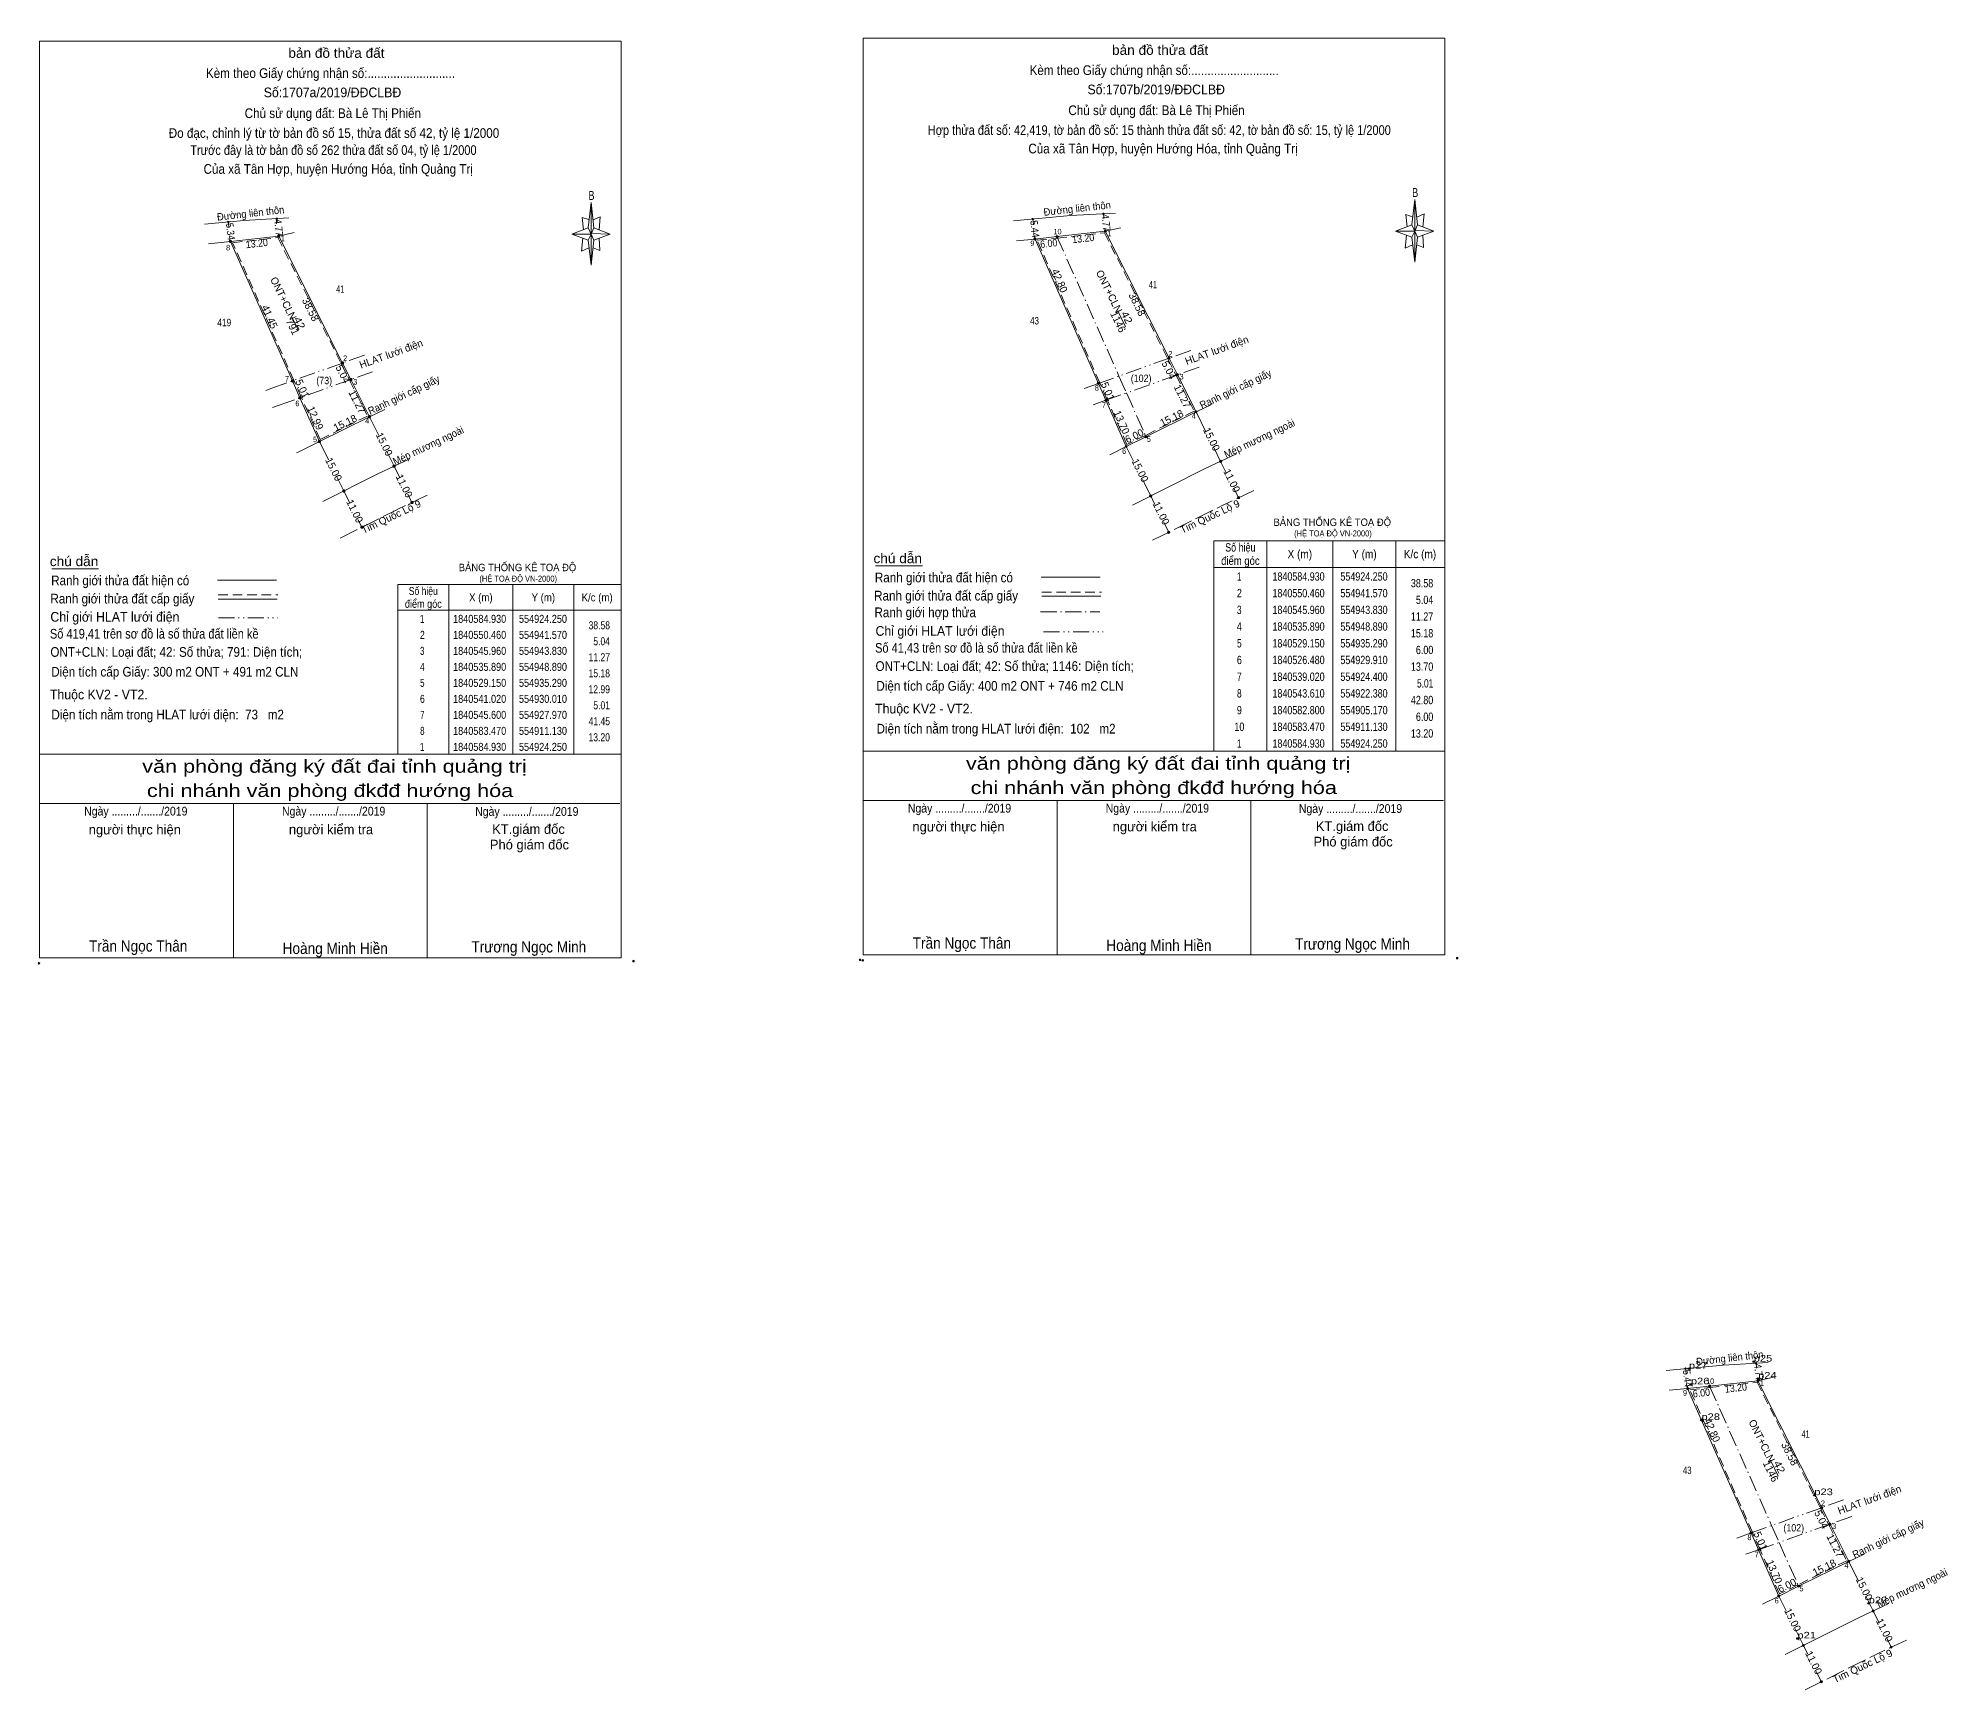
# Model space of a CAD drawing. Header units: metres. Extents: x 554069 to 554976, y 1840501 to 1840949.
# Drawn here: x 554457 to 554976, y 1840501 to 1840949 of the extents above; entities that cross this region are included whole.
import ezdxf
from ezdxf.enums import TextEntityAlignment as Align

# ---------------------------------------------------------------- set-up
doc = ezdxf.new("R2010")
doc.units = ezdxf.units.M
doc.header["$LTSCALE"] = 0.87
doc.header["$PDMODE"] = 32
doc.header["$PDSIZE"] = 0.435
for name, pattern in [('DASH_DOUBLE_DOT', [9.2, 5, -1.2, 0.3, -1.2, 0.3, -1.2]), ('DOT_DASHED', [7.7, 5, -1.2, 0.3, -1.2]), ('LONG_DASHED', [7.5, 6, -1.5]), ('MEDIUM_DASHED', [4.5, 3, -1.5])]:
    doc.linetypes.add(name, pattern=pattern)
for name, color, linetype, lineweight in [('1', 7, 'MEDIUM_DASHED', 13), ('10', 7, 'Continuous', 13), ('17', 7, 'Continuous', 13), ('22', 7, 'LONG_DASHED', 13), ('23', 7, 'Continuous', 13), ('32', 7, 'Continuous', 13), ('5', 7, 'Continuous', 13), ('6', 7, 'Continuous', 13), ('63', 7, 'Continuous', 13), ('7', 7, 'Continuous', 25)]:
    doc.layers.add(name, color=color, linetype=linetype, lineweight=lineweight)
doc.layers.add('12', color=7, linetype='Continuous')

msp = doc.modelspace()

# ---------------------------------------------------------------- hatches: boundary and pattern name
at = {"layer": '32'}
for points in [[(554509.83, 1840894.22, 1), (554509.23, 1840894.22, 1)], [(554522.95, 1840895.68, 1), (554522.35, 1840895.68, 1)], [(554540.27, 1840861.21, 1), (554539.67, 1840861.21, 1)], [(554526.67, 1840856.35, 1), (554526.07, 1840856.35, 1)], [(554542.53, 1840856.71, 1), (554541.93, 1840856.71, 1)], [(554528.71, 1840851.77, 1), (554528.11, 1840851.77, 1)], [(554547.59, 1840846.64, 1), (554546.99, 1840846.64, 1)], [(554533.99, 1840839.9, 1), (554533.39, 1840839.9, 1)], [(554554.25, 1840833.19, 1), (554553.65, 1840833.19, 1)], [(554540.64, 1840826.48, 1), (554540.04, 1840826.48, 1)], [(554559.13, 1840823.34, 1), (554558.53, 1840823.34, 1)], [(554545.52, 1840816.63, 1), (554544.92, 1840816.63, 1)]]:
    msp.add_hatch(color=256, dxfattribs=at).paths.add_polyline_path(points)
at = {"layer": '63'}
for points in [[(554509.14, 1840899.53, 1), (554508.74, 1840899.53, 1)], [(554522.33, 1840900.42, 1), (554521.93, 1840900.42, 1)], [(554727.58, 1840900.27, 1), (554727.18, 1840900.27, 1)], [(554746.74, 1840901.73, 1), (554746.34, 1840901.73, 1)], [(554509.73, 1840894.22, 1), (554509.33, 1840894.22, 1)], [(554522.85, 1840895.68, 1), (554522.45, 1840895.68, 1)], [(554728.28, 1840894.86, 1), (554727.68, 1840894.86, 1)], [(554728.18, 1840894.86, 1), (554727.78, 1840894.86, 1)], [(554734.24, 1840895.53, 1), (554733.64, 1840895.53, 1)], [(554734.14, 1840895.53, 1), (554733.74, 1840895.53, 1)], [(554747.36, 1840896.99, 1), (554746.76, 1840896.99, 1)], [(554747.26, 1840896.99, 1), (554746.86, 1840896.99, 1)], [(554540.17, 1840861.21, 1), (554539.77, 1840861.21, 1)], [(554764.68, 1840862.52, 1), (554764.08, 1840862.52, 1)], [(554764.58, 1840862.52, 1), (554764.18, 1840862.52, 1)], [(554766.94, 1840858.02, 1), (554766.34, 1840858.02, 1)], [(554766.84, 1840858.02, 1), (554766.44, 1840858.02, 1)], [(554526.57, 1840856.35, 1), (554526.17, 1840856.35, 1)], [(554542.43, 1840856.71, 1), (554542.03, 1840856.71, 1)], [(554745.49, 1840855.67, 1), (554744.89, 1840855.67, 1)], [(554745.39, 1840855.67, 1), (554744.99, 1840855.67, 1)], [(554528.61, 1840851.77, 1), (554528.21, 1840851.77, 1)], [(554747.51, 1840851.08, 1), (554746.91, 1840851.08, 1)], [(554747.41, 1840851.08, 1), (554747.01, 1840851.08, 1)], [(554772, 1840847.95, 1), (554771.4, 1840847.95, 1)], [(554771.9, 1840847.95, 1), (554771.5, 1840847.95, 1)], [(554547.49, 1840846.64, 1), (554547.09, 1840846.64, 1)], [(554533.89, 1840839.9, 1), (554533.49, 1840839.9, 1)], [(554753.02, 1840838.54, 1), (554752.42, 1840838.54, 1)], [(554752.92, 1840838.54, 1), (554752.52, 1840838.54, 1)], [(554758.4, 1840841.21, 1), (554757.8, 1840841.21, 1)], [(554758.3, 1840841.21, 1), (554757.9, 1840841.21, 1)], [(554554.15, 1840833.19, 1), (554553.75, 1840833.19, 1)], [(554778.66, 1840834.5, 1), (554778.06, 1840834.5, 1)], [(554778.56, 1840834.5, 1), (554778.16, 1840834.5, 1)], [(554540.54, 1840826.48, 1), (554540.14, 1840826.48, 1)], [(554559.03, 1840823.34, 1), (554558.63, 1840823.34, 1)], [(554759.69, 1840825.11, 1), (554759.09, 1840825.11, 1)], [(554759.59, 1840825.11, 1), (554759.19, 1840825.11, 1)], [(554783.54, 1840824.65, 1), (554782.94, 1840824.65, 1)], [(554783.44, 1840824.65, 1), (554783.04, 1840824.65, 1)], [(554545.42, 1840816.63, 1), (554545.02, 1840816.63, 1)], [(554764.58, 1840815.26, 1), (554763.98, 1840815.26, 1)], [(554764.48, 1840815.26, 1), (554764.08, 1840815.26, 1)], [(554923.93, 1840589.67, 1), (554923.53, 1840589.67, 1)], [(554904.77, 1840588.21, 1), (554904.37, 1840588.21, 1)], [(554911.43, 1840583.47, 1), (554910.83, 1840583.47, 1)], [(554911.33, 1840583.47, 1), (554910.93, 1840583.47, 1)], [(554924.55, 1840584.93, 1), (554923.95, 1840584.93, 1)], [(554924.45, 1840584.93, 1), (554924.05, 1840584.93, 1)], [(554905.47, 1840582.8, 1), (554904.87, 1840582.8, 1)], [(554905.37, 1840582.8, 1), (554904.97, 1840582.8, 1)], [(554941.87, 1840550.46, 1), (554941.27, 1840550.46, 1)], [(554941.77, 1840550.46, 1), (554941.37, 1840550.46, 1)], [(554922.68, 1840543.61, 1), (554922.08, 1840543.61, 1)], [(554922.58, 1840543.61, 1), (554922.18, 1840543.61, 1)], [(554944.13, 1840545.96, 1), (554943.53, 1840545.96, 1)], [(554944.03, 1840545.96, 1), (554943.63, 1840545.96, 1)], [(554924.7, 1840539.02, 1), (554924.1, 1840539.02, 1)], [(554924.6, 1840539.02, 1), (554924.2, 1840539.02, 1)], [(554949.19, 1840535.89, 1), (554948.59, 1840535.89, 1)], [(554949.09, 1840535.89, 1), (554948.69, 1840535.89, 1)], [(554930.21, 1840526.48, 1), (554929.61, 1840526.48, 1)], [(554930.11, 1840526.48, 1), (554929.71, 1840526.48, 1)], [(554935.59, 1840529.15, 1), (554934.99, 1840529.15, 1)], [(554935.49, 1840529.15, 1), (554935.09, 1840529.15, 1)], [(554955.85, 1840522.44, 1), (554955.25, 1840522.44, 1)], [(554955.75, 1840522.44, 1), (554955.35, 1840522.44, 1)], [(554936.88, 1840513.05, 1), (554936.28, 1840513.05, 1)], [(554936.78, 1840513.05, 1), (554936.38, 1840513.05, 1)], [(554960.73, 1840512.59, 1), (554960.13, 1840512.59, 1)], [(554960.63, 1840512.59, 1), (554960.23, 1840512.59, 1)], [(554941.77, 1840503.2, 1), (554941.17, 1840503.2, 1)], [(554941.67, 1840503.2, 1), (554941.27, 1840503.2, 1)]]:
    msp.add_hatch(color=256, dxfattribs=at).paths.add_polyline_path(points)

# ---------------------------------------------------------------- linework, layer by layer
at = {"layer": '1'}
for points in [[(554522.41, 1840895.25), (554539.62, 1840861.03), (554541.88, 1840856.53), (554546.75, 1840846.82), (554533.88, 1840840.44), (554528.78, 1840851.93), (554526.74, 1840856.51), (554510.12, 1840893.88)], [(554746.83, 1840896.56), (554764.02, 1840862.35), (554766.28, 1840857.85), (554771.17, 1840848.12), (554757.93, 1840841.57), (554752.92, 1840839.09), (554747.57, 1840851.24), (554745.55, 1840855.83), (554728.57, 1840894.53), (554733.98, 1840895.13)], [(554924.02, 1840584.5), (554941.21, 1840550.29), (554943.47, 1840545.79), (554948.36, 1840536.06), (554935.12, 1840529.51), (554930.11, 1840527.03), (554924.76, 1840539.18), (554922.74, 1840543.77), (554905.76, 1840582.47), (554911.17, 1840583.07)]]:
    msp.add_lwpolyline(points, close=True, dxfattribs=at)
at = {"layer": '10'}
for p, q in [((554502.5, 1840898.92), (554513.21, 1840899.94)), ((554513.21, 1840899.94), (554525.42, 1840900.6)), ((554513.21, 1840899.94), (554525.42, 1840900.6)), ((554722.17, 1840899.78), (554737.62, 1840901.25)), ((554737.62, 1840901.25), (554749.83, 1840901.91)), ((554737.62, 1840901.25), (554749.83, 1840901.91)), ((554522.65, 1840895.68), (554526.87, 1840896.6)), ((554522.65, 1840895.68), (554539.97, 1840861.21)), ((554722.96, 1840894.38), (554727.98, 1840894.86)), ((554747.06, 1840896.99), (554751.28, 1840897.91)), ((554747.06, 1840896.99), (554764.38, 1840862.52)), ((554539.97, 1840861.21), (554542.23, 1840856.71)), ((554764.38, 1840862.52), (554766.64, 1840858.02)), ((554526.37, 1840856.35), (554528.41, 1840851.77)), ((554542.23, 1840856.71), (554547.29, 1840846.64)), ((554745.19, 1840855.67), (554747.21, 1840851.08)), ((554766.64, 1840858.02), (554771.7, 1840847.95)), ((554551.48, 1840848.63), (554547.29, 1840846.64)), ((554775.89, 1840849.94), (554771.7, 1840847.95)), ((554748.29, 1840836.3), (554752.72, 1840838.54)), ((554527.48, 1840836.81), (554528.31, 1840837.23)), ((554558.23, 1840835.23), (554549.78, 1840831.22)), ((554754.47, 1840822.65), (554774.19, 1840832.53)), ((554782.64, 1840836.54), (554774.19, 1840832.53)), ((554534.6, 1840823.61), (554549.78, 1840831.22)), ((554899.36, 1840587.72), (554914.81, 1840589.19)), ((554914.81, 1840589.19), (554927.02, 1840589.85)), ((554914.81, 1840589.19), (554927.02, 1840589.85)), ((554924.25, 1840584.93), (554928.47, 1840585.85)), ((554924.25, 1840584.93), (554941.57, 1840550.46)), ((554900.15, 1840582.32), (554905.17, 1840582.8)), ((554941.57, 1840550.46), (554943.83, 1840545.96)), ((554922.38, 1840543.61), (554924.4, 1840539.02)), ((554943.83, 1840545.96), (554948.89, 1840535.89)), ((554953.08, 1840537.88), (554948.89, 1840535.89)), ((554925.48, 1840524.24), (554929.91, 1840526.48)), ((554959.83, 1840524.48), (554951.38, 1840520.47)), ((554931.66, 1840510.59), (554951.38, 1840520.47))]:
    msp.add_line(p, q, dxfattribs=at)
at = {"layer": '10', "linetype": 'DASH_DOUBLE_DOT'}
for p, q in [((554545.89, 1840863.33), (554539.97, 1840861.21)), ((554770.3, 1840864.64), (554764.38, 1840862.52)), ((554539.97, 1840861.21), (554526.37, 1840856.35)), ((554764.38, 1840862.52), (554750.78, 1840857.66)), ((554520.78, 1840854.36), (554519.13, 1840853.77)), ((554520.78, 1840854.36), (554526.37, 1840856.35)), ((554745.19, 1840855.67), (554741.33, 1840854.29)), ((554745.19, 1840855.67), (554750.78, 1840857.66)), ((554747.21, 1840851.08), (554752.82, 1840853.08)), ((554522.8, 1840849.77), (554520.98, 1840849.12)), ((554522.8, 1840849.77), (554528.41, 1840851.77)), ((554747.21, 1840851.08), (554743.79, 1840849.86)), ((554947.49, 1840552.58), (554941.57, 1840550.46)), ((554941.57, 1840550.46), (554927.97, 1840545.6)), ((554922.38, 1840543.61), (554918.52, 1840542.23)), ((554922.38, 1840543.61), (554927.97, 1840545.6)), ((554924.4, 1840539.02), (554920.98, 1840537.8)), ((554924.4, 1840539.02), (554930.01, 1840541.02))]:
    msp.add_line(p, q, dxfattribs=at)
at = {"layer": '10', "linetype": 'DOT_DASHED'}
for p, q in [((554750.78, 1840857.66), (554752.82, 1840853.08)), ((554927.97, 1840545.6), (554930.01, 1840541.02))]:
    msp.add_line(p, q, dxfattribs=at)
at = {"layer": '10', "linetype": 'DASH_DOUBLE_DOT'}
for points in [[(554548.11, 1840858.81), (554542.23, 1840856.71), (554528.41, 1840851.77)], [(554772.52, 1840860.12), (554766.64, 1840858.02), (554752.82, 1840853.08)], [(554949.71, 1840548.06), (554943.83, 1840545.96), (554930.01, 1840541.02)]]:
    msp.add_lwpolyline(points, dxfattribs=at)
at = {"layer": '17'}
for p, q in [((554461.06, 1840805.35), (554473.76, 1840805.35)), ((554684.69, 1840806.15), (554697.39, 1840806.15))]:
    msp.add_line(p, q, dxfattribs=at)
at = {"layer": '22'}
for p, q in [((554562.96, 1840825.29), (554554.8, 1840821.43)), ((554759.92, 1840813.08), (554779.12, 1840822.69)), ((554787.37, 1840826.6), (554779.21, 1840822.74)), ((554539.31, 1840813.67), (554554.71, 1840821.38)), ((554964.56, 1840514.54), (554956.4, 1840510.68)), ((554937.11, 1840501.02), (554956.31, 1840510.63))]:
    msp.add_line(p, q, dxfattribs=at)
at = {"layer": '23'}
for p, q in [((554513.21, 1840899.94), (554525.42, 1840900.6)), ((554513.21, 1840899.94), (554525.42, 1840900.6)), ((554737.62, 1840901.25), (554749.83, 1840901.91)), ((554737.62, 1840901.25), (554749.83, 1840901.91)), ((554914.81, 1840589.19), (554927.02, 1840589.85)), ((554914.81, 1840589.19), (554927.02, 1840589.85))]:
    msp.add_line(p, q, dxfattribs=at)
at = {"layer": '32'}
for p, q in [((554509.53, 1840894.22), (554522.65, 1840895.68)), ((554727.98, 1840894.86), (554733.94, 1840895.53)), ((554727.98, 1840894.86), (554745.19, 1840855.67)), ((554733.94, 1840895.53), (554747.06, 1840896.99)), ((554503.57, 1840893.55), (554509.53, 1840894.22)), ((554509.53, 1840894.22), (554526.37, 1840856.35)), ((554528.41, 1840851.77), (554533.69, 1840839.9)), ((554747.21, 1840851.08), (554752.72, 1840838.54)), ((554905.17, 1840582.8), (554911.13, 1840583.47)), ((554911.13, 1840583.47), (554924.25, 1840584.93)), ((554905.17, 1840582.8), (554922.38, 1840543.61)), ((554924.4, 1840539.02), (554929.91, 1840526.48))]:
    msp.add_line(p, q, dxfattribs=at)
at = {"layer": '32', "linetype": 'DOT_DASHED'}
for p, q in [((554733.94, 1840895.53), (554750.78, 1840857.66)), ((554752.82, 1840853.08), (554758.1, 1840841.21)), ((554911.13, 1840583.47), (554927.97, 1840545.6)), ((554930.01, 1840541.02), (554935.29, 1840529.15))]:
    msp.add_line(p, q, dxfattribs=at)
at = {"layer": '32'}
for points in [[(554752.72, 1840838.54), (554758.1, 1840841.21), (554771.7, 1840847.95)], [(554528.31, 1840837.23), (554533.69, 1840839.9), (554547.29, 1840846.64)], [(554929.91, 1840526.48), (554935.29, 1840529.15), (554948.89, 1840535.89)]]:
    msp.add_lwpolyline(points, dxfattribs=at)
at = {"layer": '32', "linetype": 'LONG_DASHED'}
for centre in [(554509.53, 1840894.22), (554522.65, 1840895.68), (554539.97, 1840861.21), (554526.37, 1840856.35), (554542.23, 1840856.71), (554528.41, 1840851.77), (554547.29, 1840846.64), (554533.69, 1840839.9), (554553.95, 1840833.19), (554540.34, 1840826.48), (554558.83, 1840823.34), (554545.22, 1840816.63)]:
    msp.add_circle(centre, 0.3, dxfattribs=at)
at = {"layer": '5'}
for p, q in [((554606.62, 1840897.93), (554607.5, 1840904.78)), ((554830.25, 1840898.73), (554831.13, 1840905.58)), ((554606.62, 1840894.59), (554602.24, 1840896.18)), ((554608.21, 1840894.59), (554607.5, 1840887.75)), ((554608.21, 1840897.93), (554612.6, 1840896.18)), ((554609.61, 1840895.13), (554609.79, 1840891.79)), ((554830.25, 1840895.39), (554825.87, 1840896.98)), ((554831.84, 1840895.39), (554831.13, 1840888.55)), ((554831.84, 1840898.73), (554836.23, 1840896.98)), ((554833.24, 1840895.93), (554833.42, 1840892.59)), ((554609.79, 1840891.79), (554608.03, 1840892.49)), ((554833.42, 1840892.59), (554831.66, 1840893.29)), ((554457.68, 1840755), (554615.63, 1840755)), ((554681.31, 1840755.8), (554839.26, 1840755.8)), ((554457.68, 1840741.67), (554615.28, 1840741.67)), ((554457.68, 1840741.67), (554615.28, 1840741.67)), ((554457.68, 1840741.67), (554615.28, 1840741.67)), ((554510.33, 1840699.73), (554510.33, 1840741.67)), ((554562.98, 1840699.73), (554562.98, 1840741.67)), ((554681.31, 1840742.47), (554838.91, 1840742.47)), ((554681.31, 1840742.47), (554838.91, 1840742.47)), ((554681.31, 1840742.47), (554838.91, 1840742.47)), ((554733.96, 1840700.53), (554733.96, 1840742.47)), ((554786.61, 1840700.53), (554786.61, 1840742.47))]:
    msp.add_line(p, q, dxfattribs=at)
for points in [[(554457.68, 1840948.59), (554615.63, 1840948.59), (554615.63, 1840699.73), (554457.68, 1840699.73)], [(554681.31, 1840949.39), (554839.26, 1840949.39), (554839.26, 1840700.53), (554681.31, 1840700.53)], [(554607.5, 1840904.78), (554608.21, 1840897.93), (554607.5, 1840896.18)], [(554831.13, 1840905.58), (554831.84, 1840898.73), (554831.13, 1840896.98)], [(554607.5, 1840896.18), (554602.24, 1840896.18), (554606.62, 1840897.93), (554608.21, 1840894.59), (554612.6, 1840896.18), (554607.5, 1840896.36)], [(554607.5, 1840896.18), (554607.5, 1840887.75), (554606.62, 1840894.59)], [(554831.13, 1840896.98), (554825.87, 1840896.98), (554830.25, 1840898.73), (554831.84, 1840895.39), (554836.23, 1840896.98), (554831.13, 1840897.16)], [(554831.13, 1840896.98), (554831.13, 1840888.55), (554830.25, 1840895.39)]]:
    msp.add_lwpolyline(points, close=True, dxfattribs=at)
for points in [[(554606.98, 1840900.04), (554605.05, 1840900.74), (554605.4, 1840897.4)], [(554608.03, 1840900.04), (554609.96, 1840900.91), (554609.61, 1840897.4)], [(554830.61, 1840900.84), (554828.68, 1840901.54), (554829.03, 1840898.2)], [(554831.66, 1840900.84), (554833.59, 1840901.71), (554833.24, 1840898.2)], [(554607.5, 1840896.18), (554606.62, 1840897.93), (554602.24, 1840896.18)], [(554605.22, 1840895.13), (554604.88, 1840891.61), (554606.8, 1840892.49)], [(554607.5, 1840896.18), (554608.21, 1840894.59), (554612.6, 1840896.18)], [(554831.13, 1840896.98), (554830.25, 1840898.73), (554825.87, 1840896.98)], [(554828.85, 1840895.93), (554828.51, 1840892.41), (554830.43, 1840893.29)], [(554831.13, 1840896.98), (554831.84, 1840895.39), (554836.23, 1840896.98)], [(554615.63, 1840699.73), (554457.68, 1840699.73), (554457.68, 1840741.67)], [(554839.26, 1840700.53), (554681.31, 1840700.53), (554681.31, 1840742.47)]]:
    msp.add_lwpolyline(points, dxfattribs=at)
for p in [(554457.56, 1840698.25), (554680.49, 1840699.18), (554681.19, 1840699.05)]:
    msp.add_point(p, dxfattribs=at)
at = {"layer": '6'}
for p, q in [((554505.98, 1840802.29), (554522.02, 1840802.29)), ((554729.61, 1840803.09), (554745.65, 1840803.09)), ((554506.23, 1840797.14), (554522.26, 1840797.14)), ((554729.86, 1840797.94), (554745.89, 1840797.94))]:
    msp.add_line(p, q, dxfattribs=at)
at = {"layer": '6', "linetype": 'MEDIUM_DASHED'}
for p, q in [((554506.23, 1840798.24), (554522.37, 1840798.24)), ((554729.86, 1840799.04), (554746, 1840799.04))]:
    msp.add_line(p, q, dxfattribs=at)
at = {"layer": '6', "linetype": 'DOT_DASHED'}
msp.add_line((554729.51, 1840793.63), (554745.55, 1840793.63), dxfattribs=at)
at = {"layer": '6'}
for p in [(554618.97, 1840698.84), (554842.6, 1840699.64)]:
    msp.add_point(p, dxfattribs=at)
at = {"layer": '63'}
for p, q in [((554522.13, 1840900.42), (554522.25, 1840899.29)), ((554727.38, 1840900.27), (554727.54, 1840898.86)), ((554746.54, 1840901.73), (554746.66, 1840900.6)), ((554508.94, 1840899.53), (554509.07, 1840898.29)), ((554509.47, 1840894.75), (554509.53, 1840894.22)), ((554522.58, 1840896.26), (554522.65, 1840895.68)), ((554727.9, 1840895.6), (554727.98, 1840894.86)), ((554746.97, 1840897.78), (554747.06, 1840896.99)), ((554750.44, 1840875.4), (554752.58, 1840871.05)), ((554526.25, 1840873.65), (554527.98, 1840870.12)), ((554774.37, 1840842.56), (554771.7, 1840847.95)), ((554549.83, 1840841.52), (554547.29, 1840846.64)), ((554536.16, 1840834.91), (554533.69, 1840839.9)), ((554754.72, 1840834.52), (554752.72, 1840838.54)), ((554553.95, 1840833.19), (554551.99, 1840837.15)), ((554555.41, 1840830.23), (554553.95, 1840833.19)), ((554540.34, 1840826.48), (554538.36, 1840830.46)), ((554759.39, 1840825.11), (554757.15, 1840829.63)), ((554783.24, 1840824.65), (554781.95, 1840827.26)), ((554541.9, 1840823.32), (554540.34, 1840826.48)), ((554558.83, 1840823.34), (554557.7, 1840825.63)), ((554760.52, 1840822.84), (554759.39, 1840825.11)), ((554545.22, 1840816.63), (554544.17, 1840818.75)), ((554764.28, 1840815.26), (554762.89, 1840818.07)), ((554790.9, 1840812.96), (554790.9, 1840755.83)), ((554808.84, 1840812.96), (554808.84, 1840755.83)), ((554825.93, 1840812.96), (554825.93, 1840755.83)), ((554776.55, 1840805.71), (554839.26, 1840805.71)), ((554568.84, 1840801.04), (554568.84, 1840754.99)), ((554586.2, 1840801.04), (554586.2, 1840754.99)), ((554602.73, 1840801.04), (554602.73, 1840754.99)), ((554554.95, 1840794.09), (554615.63, 1840794.09)), ((554923.73, 1840589.67), (554923.85, 1840588.54)), ((554904.57, 1840588.21), (554904.73, 1840586.8)), ((554905.09, 1840583.54), (554905.17, 1840582.8)), ((554924.16, 1840585.72), (554924.25, 1840584.93)), ((554927.63, 1840563.34), (554929.77, 1840558.99)), ((554951.56, 1840530.5), (554948.89, 1840535.89)), ((554931.91, 1840522.46), (554929.91, 1840526.48)), ((554936.58, 1840513.05), (554934.34, 1840517.57)), ((554937.71, 1840510.78), (554936.58, 1840513.05)), ((554960.43, 1840512.59), (554959.14, 1840515.2)), ((554941.47, 1840503.2), (554940.08, 1840506.01))]:
    msp.add_line(p, q, dxfattribs=at)
at = {"layer": '63', "linetype": 'DASH_DOUBLE_DOT'}
for p, q in [((554506.28, 1840792.03), (554522.43, 1840792.03)), ((554730.31, 1840788.2), (554746.46, 1840788.2))]:
    msp.add_line(p, q, dxfattribs=at)
at = {"layer": '63'}
for points in [[(554779.99, 1840831.2), (554778.36, 1840834.5), (554776.4, 1840838.46)], [(554957.18, 1840519.14), (554955.55, 1840522.44), (554953.59, 1840526.4)]]:
    msp.add_lwpolyline(points, dxfattribs=at)
for points in [[(554776.55, 1840812.96), (554839.26, 1840812.96), (554839.26, 1840755.83), (554776.55, 1840755.83)], [(554554.95, 1840801.04), (554615.63, 1840801.04), (554615.63, 1840754.99), (554554.95, 1840754.99)]]:
    msp.add_lwpolyline(points, close=True, dxfattribs=at)
for centre, radius in [((554508.94, 1840899.53), 0.2), ((554522.13, 1840900.42), 0.2), ((554727.38, 1840900.27), 0.2), ((554746.54, 1840901.73), 0.2), ((554509.53, 1840894.22), 0.2), ((554522.65, 1840895.68), 0.2), ((554727.98, 1840894.86), 0.3), ((554727.98, 1840894.86), 0.2), ((554733.94, 1840895.53), 0.3), ((554733.94, 1840895.53), 0.2), ((554747.06, 1840896.99), 0.3), ((554747.06, 1840896.99), 0.2), ((554539.97, 1840861.21), 0.2), ((554764.38, 1840862.52), 0.3), ((554764.38, 1840862.52), 0.2), ((554766.64, 1840858.02), 0.3), ((554766.64, 1840858.02), 0.2), ((554526.37, 1840856.35), 0.2), ((554542.23, 1840856.71), 0.2), ((554745.19, 1840855.67), 0.3), ((554745.19, 1840855.67), 0.2), ((554528.41, 1840851.77), 0.2), ((554747.21, 1840851.08), 0.3), ((554747.21, 1840851.08), 0.2), ((554771.7, 1840847.95), 0.3), ((554771.7, 1840847.95), 0.2), ((554547.29, 1840846.64), 0.2), ((554533.69, 1840839.9), 0.2), ((554752.72, 1840838.54), 0.3), ((554752.72, 1840838.54), 0.2), ((554758.1, 1840841.21), 0.3), ((554758.1, 1840841.21), 0.2), ((554553.95, 1840833.19), 0.2), ((554778.36, 1840834.5), 0.3), ((554778.36, 1840834.5), 0.2), ((554540.34, 1840826.48), 0.2), ((554558.83, 1840823.34), 0.2), ((554759.39, 1840825.11), 0.3), ((554759.39, 1840825.11), 0.2), ((554783.24, 1840824.65), 0.3), ((554783.24, 1840824.65), 0.2), ((554545.22, 1840816.63), 0.2), ((554764.28, 1840815.26), 0.3), ((554764.28, 1840815.26), 0.2), ((554923.73, 1840589.67), 0.2), ((554904.57, 1840588.21), 0.2), ((554911.13, 1840583.47), 0.3), ((554911.13, 1840583.47), 0.2), ((554924.25, 1840584.93), 0.3), ((554924.25, 1840584.93), 0.2), ((554905.17, 1840582.8), 0.3), ((554905.17, 1840582.8), 0.2), ((554941.57, 1840550.46), 0.3), ((554941.57, 1840550.46), 0.2), ((554922.38, 1840543.61), 0.3), ((554922.38, 1840543.61), 0.2), ((554943.83, 1840545.96), 0.3), ((554943.83, 1840545.96), 0.2), ((554924.4, 1840539.02), 0.3), ((554924.4, 1840539.02), 0.2), ((554948.89, 1840535.89), 0.3), ((554948.89, 1840535.89), 0.2), ((554929.91, 1840526.48), 0.3), ((554929.91, 1840526.48), 0.2), ((554935.29, 1840529.15), 0.3), ((554935.29, 1840529.15), 0.2), ((554955.55, 1840522.44), 0.3), ((554955.55, 1840522.44), 0.2), ((554936.58, 1840513.05), 0.3), ((554936.58, 1840513.05), 0.2), ((554960.43, 1840512.59), 0.3), ((554960.43, 1840512.59), 0.2), ((554941.47, 1840503.2), 0.3), ((554941.47, 1840503.2), 0.2)]:
    msp.add_circle(centre, radius, dxfattribs=at)
at = {"layer": '7'}
for p in [(554923.12, 1840590.11), (554905.5, 1840588.18), (554906.05, 1840583.94), (554924.3, 1840585.49), (554908.93, 1840574.25), (554939.56, 1840553.86), (554954.34, 1840524.49), (554934.99, 1840514.95)]:
    msp.add_point(p, dxfattribs=at)

# ---------------------------------------------------------------- texts
at = {"layer": '1'}
for s, p in [('ONT+CLN', (554523.0228, 1840878.3247)), ('ONT+CLN', (554747.2128, 1840880.2047)), ('1146', (554749.6466, 1840871.9397)), ('791', (554525.5012, 1840870.5947)), ('ONT+CLN', (554924.4028, 1840568.1447)), ('1146', (554926.8366, 1840559.8797))]:
    msp.add_text(s, height=2, rotation=296.088, dxfattribs=at).set_placement(p, align=Align.CENTER)
for s, width, p in [('41', 0.75, (554539.36, 1840880.27)), ('41', 0.75, (554760, 1840881.5)), ('43', 0.8, (554727.855, 1840871.68)), ('419', 0.85, (554507.86, 1840871.21)), ('(102)', 0.9, (554756.79, 1840856.06)), ('(73)', 0.9, (554534.995, 1840855.46)), ('41', 0.75, (554937.19, 1840569.44)), ('43', 0.8, (554905.045, 1840559.62)), ('(102)', 0.9, (554933.98, 1840544))]:
    msp.add_text(s, height=2, dxfattribs=dict(at, width=width)).set_placement(p, align=Align.CENTER)
at = {"layer": '1', "width": 1.15}
for p in [(554752.0013, 1840873.1247), (554527.4113, 1840871.6347), (554929.1913, 1840561.0647)]:
    msp.add_text('42', height=2, rotation=296.088, dxfattribs=at).set_placement(p, align=Align.CENTER)
at = {"layer": '1'}
for s, height, width, p in [('BẢNG THỐNG KÊ TOẠ ĐỘ ', 2.018, 0.95, (554792.73, 1840816.98)), ('(HỆ TOẠ ĐỘ VN-2000)', 1.632, 0.9, (554798.34, 1840814.13)), ('BẢNG THỐNG KÊ TOẠ ĐỘ ', 2.018, 0.95, (554571.52, 1840804.7)), ('(HỆ TOẠ ĐỘ VN-2000)', 1.632, 0.9, (554577.13, 1840801.85))]:
    msp.add_text(s, height=height, dxfattribs=dict(at, width=width)).set_placement(p)
at = {"layer": '12', "width": 1.25}
for s, p in [('p27', (554905.5, 1840588.18)), ('p25', (554923.12, 1840590.11)), ('p26', (554906.05, 1840583.94)), ('p24', (554924.3, 1840585.49)), ('p28', (554908.93, 1840574.25)), ('p23', (554939.56, 1840553.86)), ('p22', (554954.34, 1840524.49)), ('p21', (554934.98, 1840514.95))]:
    msp.add_text(s, height=1.8, dxfattribs=at).set_placement(p)
at = {"layer": '5'}
for s, height, width, p in [('bản đồ thửa đất', 2.633, 1.05, (554538.32, 1840944.06)), ('bản đồ thửa đất', 2.633, 1.05, (554761.95, 1840944.86)), ('Kèm theo Giấy chứng nhận số:...........................', 2.633, 0.9, (554536.695, 1840938.59)), ('Kèm theo Giấy chứng nhận số:...........................', 2.633, 0.9, (554760.325, 1840939.39)), ('Số:1707a/2019/ĐĐCLBĐ', 2.63, 0.95, (554537.245, 1840933.36)), ('Số:1707b/2019/ĐĐCLBĐ', 2.63, 0.95, (554760.88, 1840934.16)), ('Chủ sử dụng đất: Bà Lê Thị Phiến', 2.63, 0.9, (554760.965, 1840928.51)), ('Chủ sử dụng đất: Bà Lê Thị Phiến', 2.63, 0.9, (554537.335, 1840927.71)), ('Hợp thửa đất số: 42,419, tờ bản đồ số: 15 thành thửa đất số: 42, tờ bản đồ số: 15, tỷ lệ 1/2000', 2.63, 0.85, (554761.72, 1840923.13)), ('Đo đạc, chỉnh lý từ tờ bản đồ số 15, thửa đất số 42, tỷ lệ 1/2000 ', 2.63, 0.9, (554538.09, 1840922.33)), ('Trước đây là tờ bản đồ số 262 thửa đất số 04, tỷ lệ 1/2000 ', 2.63, 0.85, (554537.92, 1840917.7)), ('Của xã Tân Hợp, huyện Hướng Hóa, tỉnh Quảng Trị', 2.63, 0.9, (554762.735, 1840918.11)), ('Của xã Tân Hợp, huyện Hướng Hóa, tỉnh Quảng Trị', 2.63, 0.9, (554538.805, 1840912.58)), ('B', 2.418, 0.75, (554607.57, 1840905.48)), ('B', 2.418, 0.75, (554831.2, 1840906.28)), ('văn phòng đăng ký đất đai tỉnh quảng trị', 3.51, 1.25, (554761.41, 1840750.78)), ('văn phòng đăng ký đất đai tỉnh quảng trị', 3.51, 1.25, (554537.78, 1840749.98)), ('chi nhánh văn phòng đkđđ hướng hóa', 3.51, 1.25, (554536.58, 1840743.39)), ('chi nhánh văn phòng đkđđ hướng hóa', 3.51, 1.25, (554760.21, 1840744.19)), ('Ngày ........./......./2019', 2.369, 0.9, (554483.84, 1840738.37)), ('Ngày ........./......./2019', 2.369, 0.9, (554537.56, 1840738.37)), ('Ngày ........./......./2019', 2.369, 0.9, (554590, 1840738.28)), ('Ngày ........./......./2019', 2.369, 0.9, (554707.47, 1840739.17)), ('Ngày ........./......./2019', 2.369, 0.9, (554761.19, 1840739.17)), ('Ngày ........./......./2019', 2.369, 0.9, (554813.63, 1840739.08)), ('Trần Ngọc Thân', 3.07, 0.9, (554484.49, 1840701.42)), ('Hoàng Minh Hiền', 3.07, 0.9, (554537.99, 1840700.78)), ('Trương Ngọc Minh', 3.07, 0.9, (554590.55, 1840701.18)), ('Trần Ngọc Thân', 3.07, 0.9, (554708.12, 1840702.22)), ('Hoàng Minh Hiền', 3.07, 0.9, (554761.62, 1840701.58)), ('Trương Ngọc Minh', 3.07, 0.9, (554814.18, 1840701.98))]:
    msp.add_text(s, height=height, dxfattribs=dict(at, width=width)).set_placement(p, align=Align.CENTER)
for s, height, p in [('người thực hiện', 2.633, (554483.575, 1840733.23)), ('người kiểm tra', 2.633, (554536.85, 1840733.26)), ('KT.giám đốc', 2.63, (554590.455, 1840733.37)), ('người thực hiện', 2.633, (554707.205, 1840734.03)), ('người kiểm tra', 2.633, (554760.48, 1840734.06)), ('KT.giám đốc', 2.63, (554814.085, 1840734.17)), ('Phó giám đốc', 2.63, (554590.715, 1840729.16)), ('Phó giám đốc', 2.63, (554814.345, 1840729.96))]:
    msp.add_text(s, height=height, dxfattribs=at).set_placement(p, align=Align.CENTER)
at = {"layer": '6'}
for s, height, width, p in [('chú dẫn', 2.633, 1.05, (554460.5, 1840806.07)), ('chú dẫn', 2.633, 1.05, (554684.13, 1840806.87)), ('Ranh giới thửa đất hiện có ', 2.633, 0.9, (554460.86, 1840800.87)), ('Ranh giới thửa đất hiện có ', 2.633, 0.9, (554684.49, 1840801.67)), ('Ranh giới thửa đất cấp giấy', 2.633, 0.9, (554460.66, 1840795.93)), ('Ranh giới thửa đất cấp giấy', 2.633, 0.9, (554684.29, 1840796.73)), ('Chỉ giới HLAT lưới điện', 2.63, 0.95, (554460.65, 1840790.99)), ('Ranh giới hợp thửa', 2.63, 0.9, (554684.39, 1840792.21)), ('Số 419,41 trên sơ đồ là số thửa đất liền kề', 2.63, 0.85, (554460.53, 1840786.4)), ('Chỉ giới HLAT lưới điện', 2.63, 0.95, (554684.68, 1840787.16)), ('ONT+CLN: Loại đất; 42: Số thửa; 791: Diện tích;', 2.63, 0.9, (554460.65, 1840781.45)), ('Số 41,43 trên sơ đồ là số thửa đất liền kề', 2.63, 0.85, (554684.56, 1840782.57)), ('ONT+CLN: Loại đất; 42: Số thửa; 1146: Diện tích;', 2.63, 0.9, (554684.68, 1840777.62)), ('Diện tích cấp Giấy: 300 m2 ONT + 491 m2 CLN', 2.63, 0.9, (554460.88, 1840776.08)), ('Diện tích cấp Giấy: 400 m2 ONT + 746 m2 CLN', 2.63, 0.9, (554684.91, 1840772.25)), ('Thuộc KV2 - VT2.', 2.63, 0.95, (554460.53, 1840769.9)), ('Diện tích nằm trong HLAT lưới điện:  73   m2', 2.63, 0.9, (554460.93, 1840764.46)), ('Thuộc KV2 - VT2.', 2.63, 0.95, (554684.56, 1840766.07)), ('Diện tích nằm trong HLAT lưới điện:  102   m2', 2.63, 0.9, (554684.96, 1840760.63))]:
    msp.add_text(s, height=height, dxfattribs=dict(at, width=width)).set_placement(p)
at = {"layer": '63'}
for s, rotation, width, p in [('Đường liên thôn', 6.35, 0.95, (554739.5294, 1840902.1725)), ('Đường liên thôn', 6.35, 0.95, (554515.1194, 1840900.8625)), ('4.77', 276.261, 0.9, (554521.6335, 1840897.839)), ('5.44', 276.329, 0.9, (554726.9406, 1840897.5002)), ('4.77', 276.261, 0.9, (554746.2735, 1840899.179)), ('5.34', 276.34, 0.9, (554508.5711, 1840896.7904)), ('13.20', 6.35, 0.9, (554516.7994, 1840892.6838)), ('6.00', 6.414, 0.9, (554731.8183, 1840892.684)), ('13.20', 6.35, 0.9, (554741.1694, 1840894.0438)), ('Ranh giới cấp giấy', 25.404, 0.95, (554782.851, 1840853.2525)), ('Ranh giới cấp giấy', 25.404, 0.95, (554557.031, 1840851.6425)), ('Mép mương ngoài', 25.404, 0.95, (554563.671, 1840837.8985)), ('Mép mương ngoài', 25.404, 0.95, (554789.336, 1840839.8161)), ('Đường liên thôn', 6.35, 0.95, (554916.7194, 1840590.1125)), ('4.77', 276.261, 0.9, (554923.4635, 1840587.119)), ('5.44', 276.329, 0.9, (554904.13, 1840585.4452)), ('13.20', 6.35, 0.9, (554918.3594, 1840581.9838)), ('6.00', 6.414, 0.9, (554909.0083, 1840580.624)), ('Ranh giới cấp giấy', 25.404, 0.95, (554960.041, 1840541.1925)), ('Mép mương ngoài', 25.404, 0.95, (554966.526, 1840527.7561))]:
    msp.add_text(s, height=2, rotation=rotation, dxfattribs=dict(at, width=width)).set_placement(p, align=Align.CENTER)
for s, height, width, p in [(' 1', 1.5, 0.9, (554524.29, 1840894.27)), (' 9', 1.5, 0.9, (554727.81, 1840892.95)), (' 10', 1.5, 0.95, (554735.18, 1840896.13)), (' 1', 1.5, 0.9, (554748.7, 1840895.58)), (' 8', 1.5, 0.95, (554509.44, 1840891.78)), (' 2', 1.5, 0.9, (554765.26, 1840862.96)), (' 2', 1.5, 0.9, (554541.23, 1840861.75)), (' 3', 1.5, 0.95, (554768.33, 1840856.75)), (' 7', 1.5, 0.95, (554525.46, 1840856.15)), (' 3', 1.5, 0.95, (554543.99, 1840855.34)), (' 8', 1.5, 0.95, (554745.31, 1840853.71)), (' 6', 1.5, 0.9, (554528.26, 1840849.49)), (' 7', 1.5, 0.95, (554747.26, 1840849.05)), (' 4', 1.5, 0.95, (554547.22, 1840844.79)), (' 4', 1.5, 0.95, (554771.63, 1840846.1)), (' 5', 1.5, 0.9, (554533.05, 1840839.73)), (' 6', 1.5, 0.9, (554752.72, 1840836.53)), (' 5', 1.5, 0.9, (554759.43, 1840839.81)), ('38.58', 2.267, 0.8, (554836.1, 1840800.31)), ('5.04', 2.267, 0.8, (554836.11, 1840795.79)), ('38.58', 2.172, 0.8, (554612.59, 1840788.93)), ('11.27', 2.267, 0.8, (554836.1, 1840791.25)), ('5.04', 2.172, 0.8, (554612.58, 1840784.59)), ('15.18', 2.267, 0.8, (554836.1, 1840786.72)), ('11.27', 2.172, 0.8, (554612.59, 1840780.25)), ('6.00', 2.27, 0.8, (554836.11, 1840782.18)), ('15.18', 2.172, 0.8, (554612.59, 1840775.9)), ('13.70', 2.267, 0.8, (554836.1, 1840777.66)), ('5.01', 2.267, 0.75, (554836.11, 1840773.11)), ('12.99', 2.172, 0.8, (554612.58, 1840771.56)), ('42.80', 2.267, 0.8, (554836.1, 1840768.59)), ('41.45', 2.172, 0.8, (554612.59, 1840762.87)), ('5.01', 2.172, 0.8, (554612.58, 1840767.21)), ('6.00', 2.267, 0.8, (554836.11, 1840764.04)), ('13.20', 2.172, 0.8, (554612.57, 1840758.53)), ('13.20', 2.267, 0.8, (554836.1, 1840759.52)), (' 10', 1.5, 0.95, (554912.37, 1840584.07)), (' 1', 1.5, 0.9, (554925.89, 1840583.52)), (' 9', 1.5, 0.9, (554905, 1840580.89)), (' 2', 1.5, 0.9, (554942.45, 1840550.9)), (' 8', 1.5, 0.95, (554922.5, 1840541.65)), (' 3', 1.5, 0.95, (554945.52, 1840544.69)), (' 7', 1.5, 0.95, (554924.45, 1840536.99)), (' 4', 1.5, 0.95, (554948.82, 1840534.04)), (' 5', 1.5, 0.9, (554936.62, 1840527.75)), (' 6', 1.5, 0.9, (554929.91, 1840524.47))]:
    msp.add_text(s, height=height, dxfattribs=dict(at, width=width)).set_placement(p, align=Align.RIGHT)
for s, rotation, p in [('42.80', 293.708, (554733.7451, 1840883.1471)), ('38.58', 296.678, (554530.3829, 1840875.279)), ('38.58', 296.678, (554754.8029, 1840876.709)), ('41.45', 293.974, (554519.2746, 1840873.3363)), ('HLAT lưới điện', 20.023, (554553.4926, 1840862.7664)), ('HLAT lưới điện', 20.023, (554777.6776, 1840863.7446)), ('5.04', 296.667, (554539.1761, 1840857.7588)), ('5.04', 296.667, (554763.4361, 1840858.8488)), ('5.01', 294.009, (554528.1426, 1840853.8369)), ('11.27', 296.679, (554543.013, 1840850.269)), ('5.01', 293.754, (554746.8796, 1840853.1078)), ('11.27', 296.679, (554767.093, 1840851.759)), ('12.99', 293.98, (554531.6838, 1840845.8764)), ('13.70', 293.72, (554750.5857, 1840844.7373)), ('15.18', 26.362, (554765.526, 1840845.3847)), ('15.18', 26.362, (554541.116, 1840844.0747)), ('6.00', 26.362, (554755.391, 1840840.5096)), ('15.00', 296.343, (554775.0209, 1840840.0887)), ('15.00', 296.343, (554550.4109, 1840838.7287)), ('15.00', 296.36, (554536.6794, 1840831.914)), ('15.00', 296.411, (554755.6124, 1840831.6248)), ('11.00', 296.355, (554780.5216, 1840828.8389)), ('11.00', 296.355, (554555.8216, 1840827.4089)), ('11.00', 296.355, (554542.3916, 1840820.5689)), ('Tim Quốc Lộ 9', 25.404, (554553.586, 1840818.5707)), ('11.00', 296.402, (554761.3218, 1840820.0247)), ('Tim Quốc Lộ 9', 25.404, (554775.886, 1840818.6207)), ('42.80', 293.708, (554910.9351, 1840571.0871)), ('38.58', 296.678, (554931.9929, 1840564.649)), ('HLAT lưới điện', 20.023, (554954.8726, 1840551.6864)), ('5.04', 296.667, (554940.6261, 1840546.7888)), ('5.01', 293.754, (554924.0696, 1840541.0478)), ('11.27', 296.679, (554944.283, 1840539.699)), ('13.70', 293.72, (554927.7757, 1840532.6773)), ('15.18', 26.362, (554942.716, 1840533.3247)), ('15.00', 296.343, (554952.2084, 1840528.0337)), ('6.00', 26.362, (554932.581, 1840528.4496)), ('15.00', 296.411, (554932.8024, 1840519.5648)), ('11.00', 296.355, (554957.7091, 1840516.7839)), ('11.00', 296.402, (554938.5118, 1840507.9647)), ('Tim Quốc Lộ 9', 25.404, (554953.076, 1840506.5607))]:
    msp.add_text(s, height=2, rotation=rotation, dxfattribs=at).set_placement(p, align=Align.CENTER)
for s, height, width, p in [('Số hiệu', 2.267, 0.8, (554783.725, 1840810.02)), ('điểm góc', 2.267, 0.85, (554783.74, 1840806.4)), ('X (m)', 2.267, 0.9, (554799.885, 1840808.21)), ('Y (m)', 2.267, 0.9, (554817.405, 1840808.21)), ('K/c (m)', 2.267, 0.9, (554832.5, 1840808.21)), (' 1', 2.267, 0.7, (554783.125, 1840802.13)), ('1840584.930', 2.267, 0.8, (554799.53, 1840802.13)), ('554924.250', 2.267, 0.8, (554817.3, 1840802.13)), ('điểm góc', 2.172, 0.85, (554561.91, 1840794.75)), ('Số hiệu', 2.172, 0.8, (554561.9, 1840798.23)), ('X (m)', 2.172, 0.9, (554577.525, 1840796.49)), ('Y (m)', 2.172, 0.9, (554594.485, 1840796.49)), ('K/c (m)', 2.172, 0.9, (554609.1, 1840796.49)), (' 2', 2.267, 0.8, (554783.13, 1840797.61)), ('1840550.460', 2.267, 0.8, (554799.53, 1840797.61)), ('554941.570', 2.267, 0.8, (554817.3, 1840797.61)), (' 1', 2.172, 0.7, (554561.315, 1840790.67)), ('1840584.930', 2.172, 0.85, (554577.2, 1840790.67)), ('554924.250', 2.172, 0.85, (554594.39, 1840790.67)), (' 4', 2.267, 0.8, (554783.125, 1840788.54)), (' 3', 2.267, 0.75, (554783.115, 1840793.06)), ('1840545.960', 2.267, 0.8, (554799.53, 1840793.06)), ('1840535.890', 2.267, 0.8, (554799.53, 1840788.54)), ('554943.830', 2.267, 0.8, (554817.3, 1840793.06)), ('554948.890', 2.267, 0.8, (554817.3, 1840788.54)), (' 2', 2.172, 0.8, (554561.325, 1840786.33)), ('1840550.460', 2.172, 0.85, (554577.2, 1840786.33)), ('554941.570', 2.172, 0.85, (554594.39, 1840786.33)), (' 5', 2.267, 0.75, (554783.13, 1840783.99)), ('1840529.150', 2.267, 0.8, (554799.53, 1840783.99)), ('554935.290', 2.267, 0.8, (554817.3, 1840783.99)), (' 3', 2.172, 0.75, (554561.315, 1840781.98)), ('1840545.960', 2.172, 0.85, (554577.2, 1840781.98)), ('554943.830', 2.172, 0.85, (554594.39, 1840781.98)), (' 6', 2.267, 0.8, (554783.13, 1840779.47)), ('1840526.480', 2.267, 0.8, (554799.53, 1840779.47)), ('554929.910', 2.267, 0.8, (554817.3, 1840779.47)), (' 4', 2.172, 0.8, (554561.32, 1840777.64)), (' 5', 2.172, 0.75, (554561.335, 1840773.3)), ('1840535.890', 2.172, 0.85, (554577.2, 1840777.64)), ('1840529.150', 2.172, 0.85, (554577.2, 1840773.3)), ('554948.890', 2.172, 0.85, (554594.39, 1840777.64)), ('554935.290', 2.172, 0.85, (554594.39, 1840773.3)), (' 7', 2.267, 0.75, (554783.135, 1840774.92)), ('1840539.020', 2.267, 0.8, (554799.53, 1840774.92)), ('554924.400', 2.267, 0.8, (554817.3, 1840774.92)), (' 6', 2.172, 0.8, (554561.325, 1840768.95)), ('1840541.020', 2.172, 0.85, (554577.2, 1840768.95)), ('554930.010', 2.172, 0.85, (554594.39, 1840768.95)), (' 8', 2.267, 0.75, (554783.135, 1840770.4)), ('1840543.610', 2.267, 0.8, (554799.53, 1840770.4)), ('554922.380', 2.267, 0.8, (554817.3, 1840770.4)), (' 7', 2.172, 0.75, (554561.335, 1840764.61)), ('1840545.600', 2.172, 0.85, (554577.2, 1840764.61)), ('554927.970', 2.172, 0.85, (554594.39, 1840764.61)), (' 9', 2.267, 0.8, (554783.12, 1840765.85)), ('1840582.800', 2.267, 0.8, (554799.53, 1840765.85)), ('554905.170', 2.267, 0.8, (554817.3, 1840765.85)), (' 8', 2.172, 0.75, (554561.335, 1840760.26)), ('1840583.470', 2.172, 0.85, (554577.2, 1840760.26)), ('554911.130', 2.172, 0.85, (554594.39, 1840760.26)), (' 10', 2.267, 0.8, (554783.125, 1840761.33)), ('1840583.470', 2.267, 0.8, (554799.53, 1840761.33)), ('554911.130', 2.267, 0.8, (554817.3, 1840761.33)), (' 1', 2.172, 0.7, (554561.315, 1840755.92)), ('1840584.930', 2.172, 0.85, (554577.2, 1840755.92)), ('554924.250', 2.172, 0.85, (554594.39, 1840755.92)), (' 1', 2.267, 0.7, (554783.125, 1840756.79)), ('1840584.930', 2.267, 0.8, (554799.53, 1840756.79)), ('554924.250', 2.267, 0.8, (554817.3, 1840756.79))]:
    msp.add_text(s, height=height, dxfattribs=dict(at, width=width)).set_placement(p, align=Align.CENTER)

doc.saveas('drawing.dxf')
